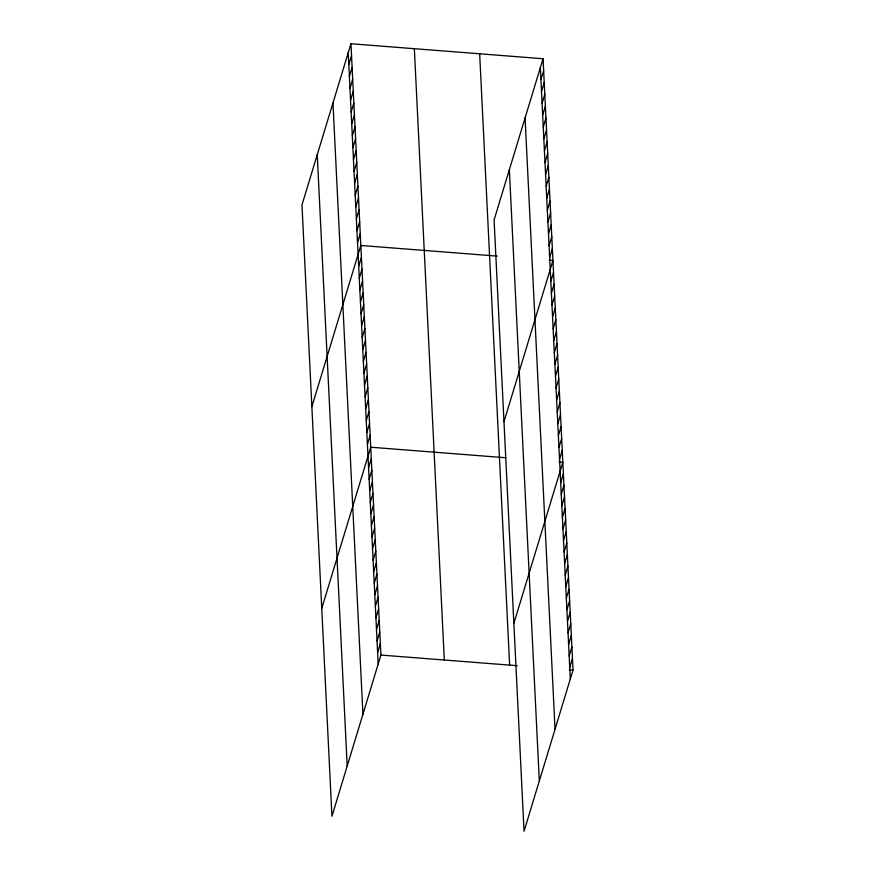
<?xml version="1.0" encoding="UTF-8"?>
<svg xmlns="http://www.w3.org/2000/svg" width="875" height="875" viewBox="0 0 875 875"><rect width="100%" height="100%" fill="white"/><g stroke="black" fill="none" stroke-linecap="round" stroke-linejoin="round"><path stroke-width="1.31" d="M350.952 43.75L301.973 204.947L331.942 816.266L380.909 655.069L350.952 43.75L543.058 58.734L573.027 670.053L524.048 831.25L494.091 219.931L543.058 58.734M348.808 64.575L351.531 55.617M349.387 76.442L352.111 67.484M349.967 88.309L352.691 79.352M350.547 100.177L353.27 91.219M351.138 112.044L353.85 103.086M351.717 123.911L354.441 114.953M352.297 135.778L355.02 126.82M352.877 147.645L355.6 138.688M353.456 159.513L356.18 150.555M354.036 171.38L356.759 162.422M354.627 183.247L357.35 174.289M355.206 195.114L357.93 186.156M355.786 206.981L358.509 198.023M356.366 218.848L359.089 209.88M356.945 230.716L359.669 221.747M357.536 242.583L360.248 233.614M311.861 406.678L360.839 245.481L497.164 256.123M358.695 266.317L361.419 257.348M359.275 278.184L361.998 269.216M359.855 290.052L362.578 281.083M360.434 301.919L363.158 292.95M361.025 313.775L363.748 304.817M361.605 325.642L364.328 316.684M362.184 337.509L364.908 328.552M362.764 349.377L365.488 340.419M363.344 361.244L366.067 352.286M363.934 373.111L366.647 364.153M364.514 384.978L367.238 376.02M365.094 396.845L367.817 387.887M365.673 408.713L368.397 399.755M366.253 420.58L368.977 411.622M366.833 432.447L369.556 423.489M367.423 444.314L370.147 435.356M321.748 608.42L370.727 447.223L505.783 457.756M368.572 467.731L371.284 458.762M369.13 479.281L371.853 470.312M369.698 490.82L372.422 481.863M370.267 502.37L372.991 493.413M370.836 513.92L373.548 504.952M371.394 525.459L374.117 516.502M371.962 537.009L374.686 528.052M372.531 548.559L375.255 539.602M373.1 560.109L375.812 551.141M373.658 571.648L376.381 562.691M374.227 583.198L376.95 574.241M374.795 594.748L377.519 585.791M375.364 606.298L378.077 597.33M375.922 617.837L378.645 608.88M540.925 79.559L543.648 70.602M376.491 629.388L379.214 620.43M541.505 91.427L544.228 82.469M377.059 640.938L379.783 631.98M542.084 103.294L544.808 94.336M377.628 652.487L380.341 643.519M542.664 115.161L545.387 106.203M543.244 127.028L545.967 118.07M543.834 138.895L546.558 129.938M544.414 150.763L547.138 141.805M544.994 162.63L547.717 153.672M545.573 174.497L548.297 165.539M546.153 186.364L548.877 177.406M546.744 198.231L549.456 189.273M547.323 210.098L550.047 201.141M547.903 221.966L550.627 213.008M548.483 233.833L551.206 224.875M549.062 245.7L551.786 236.742M549.642 257.567L552.366 248.609M503.978 421.662L552.956 260.477L549.15 260.17M550.812 281.302L553.536 272.333M551.392 293.169L554.116 284.2M551.972 305.036L554.695 296.067M552.552 316.903L555.275 307.934M553.142 328.77L555.855 319.802M553.722 340.637L556.445 331.669M554.302 352.505L557.025 343.536M554.881 364.372L557.605 355.403M555.461 376.228L558.184 367.27M556.041 388.095L558.764 379.137M556.631 399.963L559.355 391.005M557.211 411.83L559.934 402.872M557.791 423.697L560.514 414.739M558.37 435.564L561.094 426.606M558.95 447.431L561.673 438.473M559.541 459.298L562.253 450.341M513.866 623.405L562.844 462.208L559.038 461.912M560.678 482.716L563.402 473.758M561.247 494.266L563.97 485.297M561.816 505.805L564.539 496.847M562.384 517.355L565.108 508.397M562.942 528.905L565.666 519.947M563.511 540.455L566.234 531.486M564.08 551.994L566.803 543.036M564.648 563.544L567.372 554.586M565.206 575.094L567.93 566.136M565.775 586.644L568.498 577.675M566.344 598.183L569.067 589.225M566.913 609.733L569.636 600.775M567.47 621.283L570.194 612.314M568.039 632.833L570.763 623.864M568.608 644.372L571.331 635.414M569.177 655.922L571.9 646.964M569.734 667.472L572.458 658.503M380.909 655.069L517.234 665.7M569.22 669.758L573.027 670.053M540.345 67.692L570.303 679.011M525.077 117.939L555.045 729.258M509.348 169.695L539.317 781.014M479.664 53.791L509.633 665.109M414.345 48.694L444.314 660.013M348.228 52.708L378.186 664.027M332.959 102.944L362.928 714.262M317.231 154.711L347.2 766.03"/></g></svg>
